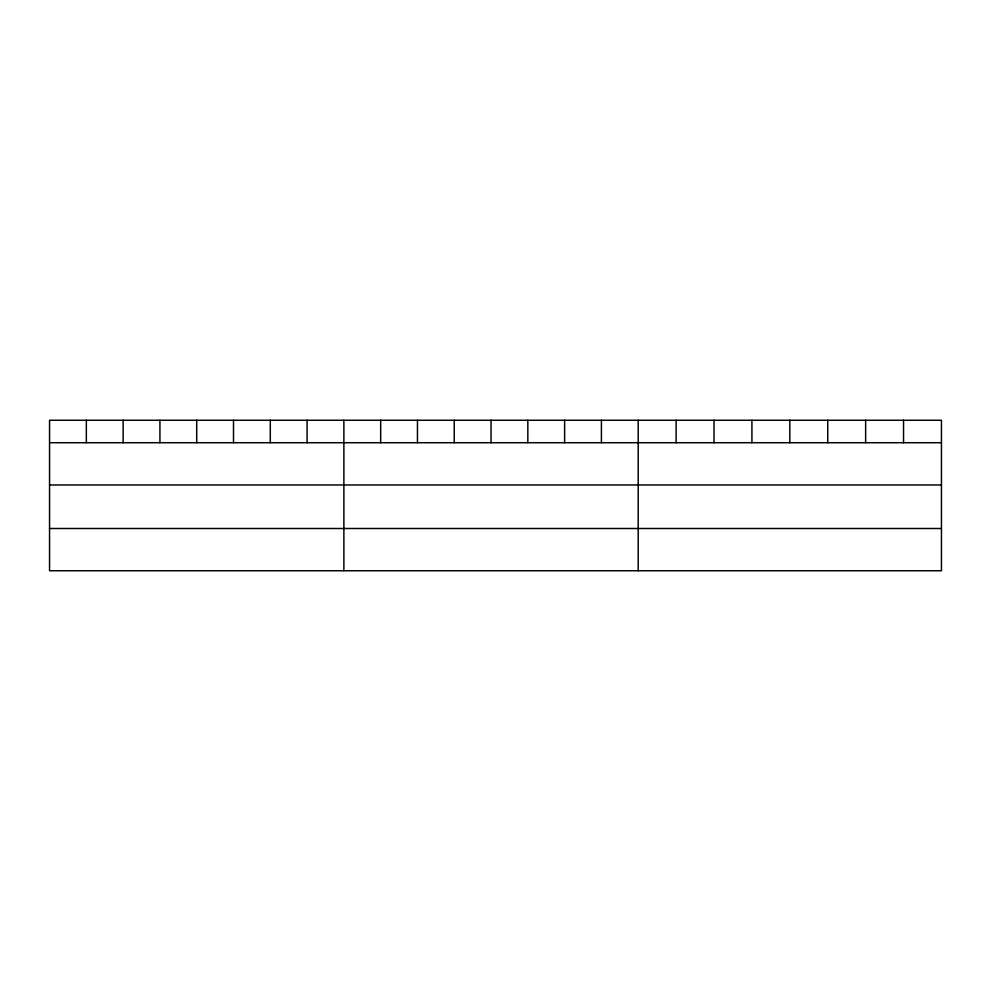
<?xml version="1.0" encoding="UTF-8"?>
<svg xmlns="http://www.w3.org/2000/svg" width="991" height="991" viewBox="0 0 991 991"><rect width="100%" height="100%" fill="white"/><g stroke="black" fill="none" stroke-linecap="round" stroke-linejoin="round"><path stroke-width="1.49" d="M941.45 442.717L941.45 570.742L49.55 570.742L49.55 420.258L941.45 420.258L941.45 442.717L49.55 442.717M49.55 484.971L941.45 484.971M49.55 528.5L941.45 528.5M903.544 420.258L903.544 442.717M865.638 420.258L865.638 442.717M827.733 420.258L827.733 442.717M789.827 420.258L789.827 442.717M751.921 420.258L751.921 442.717M714.015 420.258L714.015 442.717M676.11 420.258L676.11 442.717M638.204 420.258L638.204 570.742M601.413 420.258L601.413 442.717M564.622 420.258L564.622 442.717M527.831 420.258L527.831 442.717M491.04 420.258L491.04 442.717M454.25 420.258L454.25 442.717M417.459 420.258L417.459 442.717M380.668 420.258L380.668 442.717M343.877 420.258L343.877 570.742M307.086 420.258L307.086 442.717M270.295 420.258L270.295 442.717M233.504 420.258L233.504 442.717M196.714 420.258L196.714 442.717M159.923 420.258L159.923 442.717M123.132 420.258L123.132 442.717M86.341 420.258L86.341 442.717"/></g></svg>
